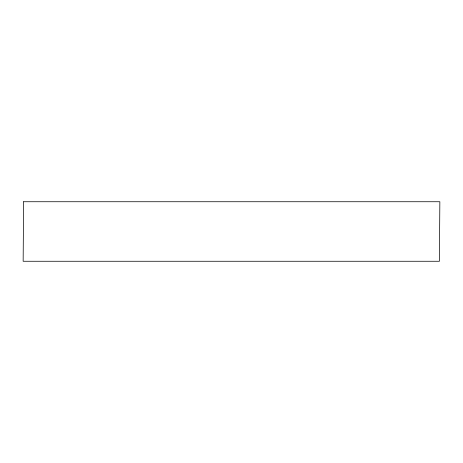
<?xml version="1.0" encoding="UTF-8"?>
<svg xmlns="http://www.w3.org/2000/svg" width="463" height="463" viewBox="0 0 463 463"><rect width="100%" height="100%" fill="white"/><g stroke="black" fill="none" stroke-linecap="round" stroke-linejoin="round"><path stroke-width="0.69" d="M23.596 201.735L23.15 261.265L439.404 261.265L439.85 201.735L23.596 201.735"/></g></svg>
